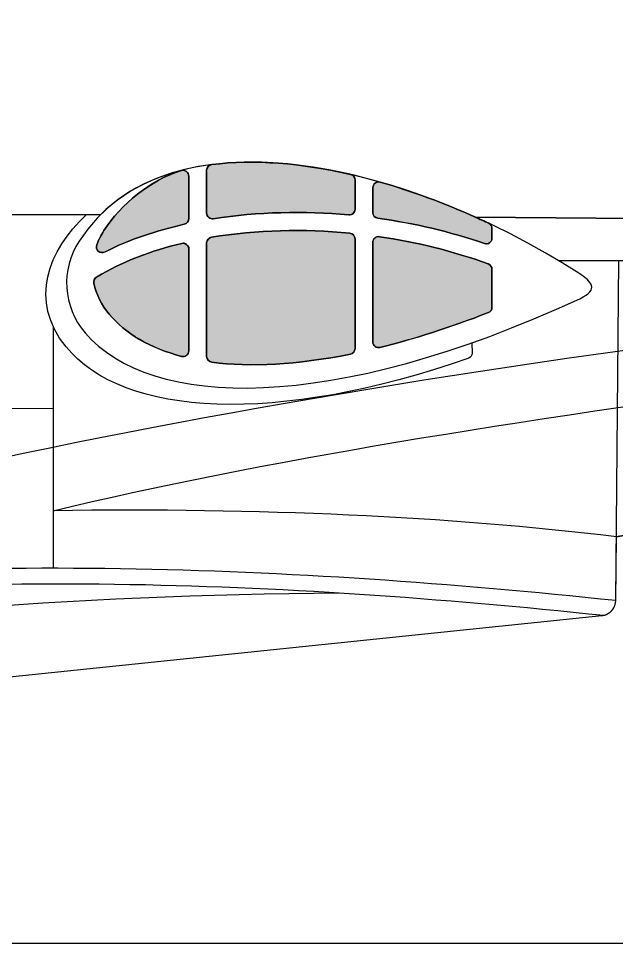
# Model space of a CAD drawing. Extents: x 65 to 351, y 40 to 244.
# Drawn here: x 141.74 to 152.96, y 197.93 to 215.28 of the extents above; entities that cross this region are included whole.
import ezdxf

# ---------------------------------------------------------------- set-up
doc = ezdxf.new("R2010")
doc.units = 0
doc.header["$MEASUREMENT"] = 0
doc.layers.add('4-VIEW', color=7, linetype='CONTINUOUS')
doc.layers.add('SOLIDS', color=7, linetype='CONTINUOUS')

msp = doc.modelspace()

# ---------------------------------------------------------------- hatches: boundary and pattern name
at = {"layer": 'SOLIDS'}
h = msp.add_hatch(color=7, dxfattribs=at)
edge = h.paths.add_edge_path()
edge.add_spline(control_points=[(145.361, 212.539), (145.307, 212.532), (145.267, 212.487), (145.267, 212.432), (145.267, 212.432), (145.267, 211.629), (145.267, 211.629), (145.267, 211.596), (145.28, 211.569), (145.305, 211.547), (145.33, 211.526), (145.359, 211.518), (145.392, 211.523), (146.228, 211.655), (147.09, 211.671), (147.933, 211.595), (147.964, 211.592), (147.992, 211.601), (148.015, 211.622), (148.038, 211.644), (148.05, 211.671), (148.05, 211.702), (148.05, 211.702), (148.05, 212.249), (148.05, 212.249), (148.05, 212.3), (148.016, 212.342), (147.967, 212.354), (147.046, 212.566), (146.155, 212.642), (145.361, 212.539)], knot_values=[0, 0, 0, 0, 1, 1, 1, 2, 2, 2, 3, 3, 3, 4, 4, 4, 5, 5, 5, 6, 6, 6, 7, 7, 7, 8, 8, 8, 9, 9, 9, 10, 10, 10, 10], degree=3, periodic=1)
h = msp.add_hatch(color=7, dxfattribs=at)
edge = h.paths.add_edge_path()
edge.add_spline(control_points=[(144.793, 212.427), (144.215, 212.251), (143.655, 211.794), (143.338, 211.3), (143.283, 211.214), (143.239, 211.124), (143.205, 211.033), (143.189, 210.99), (143.201, 210.945), (143.234, 210.915), (143.268, 210.885), (143.314, 210.879), (143.355, 210.899), (143.822, 211.136), (144.334, 211.304), (144.848, 211.42), (144.898, 211.431), (144.932, 211.474), (144.932, 211.525), (144.932, 211.525), (144.932, 212.324), (144.932, 212.324), (144.932, 212.36), (144.917, 212.39), (144.889, 212.411), (144.86, 212.432), (144.827, 212.438), (144.793, 212.427)], knot_values=[0, 0, 0, 0, 1, 1, 1, 2, 2, 2, 3, 3, 3, 4, 4, 4, 5, 5, 5, 6, 6, 6, 7, 7, 7, 8, 8, 8, 9, 9, 9, 9], degree=3, periodic=1)
h = msp.add_hatch(color=7, dxfattribs=at)
edge = h.paths.add_edge_path()
edge.add_spline(control_points=[(150.559, 211.438), (150.559, 211.438), (150.306, 211.554), (150.306, 211.554), (150.39, 211.516), (150.475, 211.478), (150.559, 211.438), (150.559, 211.438), (150.559, 211.438), (150.559, 211.438)], knot_values=[0, 0, 0, 0, 1, 1, 1, 2, 2, 2, 3, 3, 3, 3], degree=3, periodic=1)
edge = h.paths.add_edge_path()
edge.add_spline(control_points=[(148.385, 212.107), (148.385, 212.107), (148.385, 211.639), (148.385, 211.639), (148.385, 211.585), (148.425, 211.54), (148.478, 211.532), (149.157, 211.438), (149.83, 211.282), (150.477, 211.059), (150.512, 211.047), (150.546, 211.052), (150.575, 211.073), (150.604, 211.094), (150.62, 211.125), (150.62, 211.161), (150.62, 211.161), (150.62, 211.34), (150.62, 211.34), (150.62, 211.383), (150.597, 211.419), (150.559, 211.438), (150.475, 211.477), (150.39, 211.516), (150.306, 211.554), (149.717, 211.818), (149.116, 212.04), (148.522, 212.21), (148.489, 212.22), (148.456, 212.214), (148.428, 212.193), (148.4, 212.172), (148.385, 212.142), (148.385, 212.107)], knot_values=[0, 0, 0, 0, 1, 1, 1, 2, 2, 2, 3, 3, 3, 4, 4, 4, 5, 5, 5, 6, 6, 6, 7, 7, 7, 8, 8, 8, 9, 9, 9, 10, 10, 10, 11, 11, 11, 11], degree=3, periodic=1)
h = msp.add_hatch(color=7, dxfattribs=at)
edge = h.paths.add_edge_path()
edge.add_spline(control_points=[(147.952, 211.254), (147.093, 211.335), (146.209, 211.318), (145.357, 211.175), (145.305, 211.166), (145.267, 211.122), (145.267, 211.069), (145.267, 211.069), (145.267, 208.941), (145.267, 208.941), (145.267, 208.886), (145.307, 208.841), (145.361, 208.834), (146.085, 208.739), (146.96, 208.782), (147.964, 208.985), (148.014, 208.995), (148.05, 209.039), (148.05, 209.09), (148.05, 209.09), (148.05, 211.147), (148.05, 211.147), (148.05, 211.202), (148.008, 211.249), (147.952, 211.254)], knot_values=[0, 0, 0, 0, 1, 1, 1, 2, 2, 2, 3, 3, 3, 4, 4, 4, 5, 5, 5, 6, 6, 6, 7, 7, 7, 8, 8, 8, 8], degree=3, periodic=1)
h = msp.add_hatch(color=7, dxfattribs=at)
edge = h.paths.add_edge_path()
edge.add_spline(control_points=[(148.385, 211.08), (148.385, 211.08), (148.385, 209.214), (148.385, 209.214), (148.385, 209.18), (148.399, 209.151), (148.427, 209.129), (148.454, 209.108), (148.486, 209.101), (148.519, 209.109), (149.152, 209.266), (149.832, 209.483), (150.552, 209.764), (150.594, 209.781), (150.62, 209.819), (150.62, 209.864), (150.62, 209.864), (150.62, 210.574), (150.62, 210.574), (150.62, 210.62), (150.593, 210.659), (150.55, 210.675), (149.891, 210.918), (149.203, 211.085), (148.508, 211.187), (148.476, 211.191), (148.447, 211.183), (148.422, 211.162), (148.398, 211.141), (148.385, 211.113), (148.385, 211.08)], knot_values=[0, 0, 0, 0, 1, 1, 1, 2, 2, 2, 3, 3, 3, 4, 4, 4, 5, 5, 5, 6, 6, 6, 7, 7, 7, 8, 8, 8, 9, 9, 9, 10, 10, 10, 10], degree=3, periodic=1)
h = msp.add_hatch(color=7, dxfattribs=at)
edge = h.paths.add_edge_path()
edge.add_spline(control_points=[(144.799, 211.061), (144.239, 210.926), (143.684, 210.723), (143.202, 210.428), (143.162, 210.404), (143.143, 210.36), (143.152, 210.314), (143.196, 210.106), (143.292, 209.906), (143.438, 209.733), (143.745, 209.368), (144.204, 209.099), (144.797, 208.942), (144.83, 208.933), (144.863, 208.94), (144.89, 208.961), (144.917, 208.982), (144.932, 209.012), (144.932, 209.047), (144.932, 209.047), (144.932, 210.957), (144.932, 210.957), (144.932, 210.991), (144.918, 211.02), (144.891, 211.041), (144.864, 211.062), (144.832, 211.069), (144.799, 211.061)], knot_values=[0, 0, 0, 0, 1, 1, 1, 2, 2, 2, 3, 3, 3, 4, 4, 4, 5, 5, 5, 6, 6, 6, 7, 7, 7, 8, 8, 8, 9, 9, 9, 9], degree=3, periodic=1)

# ---------------------------------------------------------------- linework, layer by layer
at = {"layer": '4-VIEW', "color": 7}
for points in [[(143.274, 211.597), (140.343, 211.594), (134.36, 211.48)], [(151.863, 210.742), (163.602, 210.742)], [(142.39, 209.497), (142.39, 204.974)], [(134.299, 208.026), (142.39, 207.963)], [(181.752, 197.932), (103.375, 197.932)]]:
    msp.add_lwpolyline(points, dxfattribs=at)
for points, knots in [([(150.306, 211.554), (150.306, 211.554), (159.394, 211.475), (159.394, 211.475), (159.819, 211.471), (160.181, 211.517), (160.593, 211.624), (164.44, 212.632), (167.596, 215.116), (170.805, 219.801), (172.308, 221.997), (174.021, 224.654), (176.585, 224.48), (179.374, 224.292), (181.014, 222.161), (181.099, 219.493), (181.099, 219.493), (181.345, 211.81), (181.345, 211.81), (181.359, 211.373), (180.466, 210.832), (180.1, 210.762), (180.1, 210.762), (152.954, 205.56), (152.954, 205.56), (149.785, 205.94), (146.263, 206.101), (142.39, 206.048), (150.062, 207.899), (161.845, 209.179), (173.832, 210.43)], [0, 0, 0, 0, 1, 1, 1, 2, 2, 2, 3, 3, 3, 4, 4, 4, 5, 5, 5, 6, 6, 6, 7, 7, 7, 8, 8, 8, 9, 9, 9, 10, 10, 10, 10]), ([(152.268, 210.024), (147.592, 207.864), (144.204, 207.949), (142.986, 209.386), (142.568, 209.879), (142.524, 210.56), (142.875, 211.104), (144.497, 213.61), (148.96, 212.613), (152.248, 210.503), (152.485, 210.351), (152.644, 210.198), (152.268, 210.024), (152.268, 210.024), (152.268, 210.024), (152.268, 210.024)], [0, 0, 0, 0, 1, 1, 1, 2, 2, 2, 3, 3, 3, 4, 4, 4, 5, 5, 5, 5]), ([(145.361, 212.539), (146.155, 212.641), (147.046, 212.567), (147.966, 212.354), (148.016, 212.343), (148.05, 212.3), (148.05, 212.249), (148.05, 212.249), (148.05, 211.703), (148.05, 211.703), (148.05, 211.671), (148.038, 211.644), (148.015, 211.623), (147.992, 211.602), (147.964, 211.592), (147.933, 211.595), (147.09, 211.671), (146.228, 211.655), (145.391, 211.523), (145.359, 211.518), (145.33, 211.527), (145.305, 211.548), (145.28, 211.569), (145.267, 211.597), (145.267, 211.63), (145.267, 211.63), (145.267, 212.433), (145.267, 212.433), (145.267, 212.487), (145.307, 212.532), (145.361, 212.539), (145.361, 212.539), (145.361, 212.539), (145.361, 212.539)], [0, 0, 0, 0, 1, 1, 1, 2, 2, 2, 3, 3, 3, 4, 4, 4, 5, 5, 5, 6, 6, 6, 7, 7, 7, 8, 8, 8, 9, 9, 9, 10, 10, 10, 11, 11, 11, 11]), ([(144.932, 212.324), (144.932, 212.324), (144.932, 211.525), (144.932, 211.525), (144.932, 211.474), (144.898, 211.431), (144.848, 211.42), (144.334, 211.304), (143.822, 211.136), (143.355, 210.9), (143.314, 210.879), (143.268, 210.885), (143.234, 210.915), (143.201, 210.945), (143.189, 210.99), (143.205, 211.033), (143.238, 211.125), (143.283, 211.214), (143.338, 211.3), (143.655, 211.794), (144.215, 212.251), (144.793, 212.428), (144.827, 212.438), (144.86, 212.432), (144.888, 212.411), (144.917, 212.39), (144.932, 212.36), (144.932, 212.324), (144.932, 212.324), (144.932, 212.324), (144.932, 212.324)], [0, 0, 0, 0, 1, 1, 1, 2, 2, 2, 3, 3, 3, 4, 4, 4, 5, 5, 5, 6, 6, 6, 7, 7, 7, 8, 8, 8, 9, 9, 9, 10, 10, 10, 10]), ([(148.522, 212.211), (149.201, 212.017), (149.889, 211.754), (150.558, 211.438), (150.597, 211.42), (150.62, 211.383), (150.62, 211.341), (150.62, 211.341), (150.62, 211.161), (150.62, 211.161), (150.62, 211.125), (150.604, 211.094), (150.575, 211.073), (150.546, 211.053), (150.511, 211.047), (150.477, 211.059), (149.83, 211.283), (149.157, 211.438), (148.478, 211.533), (148.425, 211.54), (148.385, 211.585), (148.385, 211.639), (148.385, 211.639), (148.385, 212.107), (148.385, 212.107), (148.385, 212.142), (148.4, 212.172), (148.428, 212.193), (148.456, 212.214), (148.488, 212.22), (148.522, 212.211), (148.522, 212.211), (148.522, 212.211), (148.522, 212.211)], [0, 0, 0, 0, 1, 1, 1, 2, 2, 2, 3, 3, 3, 4, 4, 4, 5, 5, 5, 6, 6, 6, 7, 7, 7, 8, 8, 8, 9, 9, 9, 10, 10, 10, 11, 11, 11, 11]), ([(150.24, 209.196), (150.24, 209.196), (150.248, 209.001), (150.248, 209.001), (150.249, 208.96), (150.225, 208.925), (150.187, 208.911), (146.586, 207.643), (143.696, 207.806), (142.629, 209.121), (141.922, 209.99), (142.297, 210.934), (143.009, 211.597)], [0, 0, 0, 0, 1, 1, 1, 2, 2, 2, 3, 3, 3, 4, 4, 4, 4]), ([(148.05, 211.147), (148.05, 211.147), (148.05, 209.091), (148.05, 209.091), (148.05, 209.039), (148.014, 208.995), (147.964, 208.985), (146.96, 208.783), (146.085, 208.74), (145.361, 208.834), (145.307, 208.841), (145.267, 208.886), (145.267, 208.941), (145.267, 208.941), (145.267, 211.069), (145.267, 211.069), (145.267, 211.122), (145.305, 211.166), (145.357, 211.176), (146.209, 211.318), (147.093, 211.336), (147.952, 211.254), (148.008, 211.249), (148.05, 211.203), (148.05, 211.147), (148.05, 211.147), (148.05, 211.147), (148.05, 211.147)], [0, 0, 0, 0, 1, 1, 1, 2, 2, 2, 3, 3, 3, 4, 4, 4, 5, 5, 5, 6, 6, 6, 7, 7, 7, 8, 8, 8, 9, 9, 9, 9]), ([(150.62, 210.574), (150.62, 210.574), (150.62, 209.865), (150.62, 209.865), (150.62, 209.819), (150.594, 209.781), (150.552, 209.764), (149.831, 209.483), (149.152, 209.267), (148.519, 209.11), (148.486, 209.102), (148.453, 209.109), (148.426, 209.13), (148.399, 209.151), (148.385, 209.18), (148.385, 209.214), (148.385, 209.214), (148.385, 211.081), (148.385, 211.081), (148.385, 211.113), (148.398, 211.141), (148.422, 211.162), (148.447, 211.183), (148.476, 211.192), (148.508, 211.187), (149.203, 211.085), (149.891, 210.918), (150.55, 210.675), (150.593, 210.659), (150.62, 210.62), (150.62, 210.574), (150.62, 210.574), (150.62, 210.574), (150.62, 210.574)], [0, 0, 0, 0, 1, 1, 1, 2, 2, 2, 3, 3, 3, 4, 4, 4, 5, 5, 5, 6, 6, 6, 7, 7, 7, 8, 8, 8, 9, 9, 9, 10, 10, 10, 11, 11, 11, 11]), ([(144.932, 210.957), (144.932, 210.957), (144.932, 209.047), (144.932, 209.047), (144.932, 209.012), (144.917, 208.983), (144.89, 208.962), (144.863, 208.941), (144.83, 208.934), (144.797, 208.943), (144.203, 209.099), (143.745, 209.368), (143.438, 209.733), (143.292, 209.907), (143.196, 210.107), (143.152, 210.314), (143.143, 210.36), (143.162, 210.405), (143.201, 210.429), (143.684, 210.723), (144.239, 210.926), (144.799, 211.062), (144.832, 211.07), (144.864, 211.063), (144.891, 211.042), (144.918, 211.021), (144.932, 210.991), (144.932, 210.957), (144.932, 210.957), (144.932, 210.957), (144.932, 210.957)], [0, 0, 0, 0, 1, 1, 1, 2, 2, 2, 3, 3, 3, 4, 4, 4, 5, 5, 5, 6, 6, 6, 7, 7, 7, 8, 8, 8, 9, 9, 9, 10, 10, 10, 10]), ([(134.076, 202.158), (134.076, 202.158), (152.681, 204.081), (152.681, 204.081), (152.83, 204.096), (152.942, 204.219), (152.943, 204.368), (152.943, 204.368), (153.001, 210.742), (153.001, 210.742)], [0, 0, 0, 0, 1, 1, 1, 2, 2, 2, 3, 3, 3, 3]), ([(167.118, 210.465), (155.223, 209.737), (142.361, 207.624), (134.867, 205.4), (134.707, 205.352), (134.565, 205.331), (134.399, 205.329), (134.399, 205.329), (133.16, 205.316), (133.16, 205.316)], [0, 0, 0, 0, 1, 1, 1, 2, 2, 2, 3, 3, 3, 3])]:
    msp.add_open_spline(points, degree=3, knots=knots, dxfattribs=at)
for points in [[(134.076, 204.504), (140.583, 205.269), (146.815, 205.012), (152.943, 204.368)], [(134.076, 204.199), (140.583, 204.964), (146.591, 204.731), (152.718, 204.087)], [(134.076, 203.366), (137.715, 204.083), (142.78, 204.47), (147.74, 204.509)]]:
    msp.add_open_spline(points, degree=3, dxfattribs=at)
at = {"layer": 'SOLIDS'}
for points, knots in [([(121.557, 211.777), (121.561, 211.777), (121.565, 211.777), (121.569, 211.777), (123.314, 211.776), (123.751, 212.749), (124.096, 214.235), (123.902, 214.236), (123.708, 214.238), (123.513, 214.24), (123.513, 214.24), (123.512, 214.091), (123.512, 214.091), (123.508, 213.696), (123.185, 213.376), (122.79, 213.376), (122.79, 213.376), (121.725, 213.376), (121.725, 213.376), (121.725, 213.376), (121.516, 213.376), (121.516, 213.376), (121.119, 213.376), (120.795, 213.701), (120.795, 214.098), (120.795, 214.098), (120.795, 214.3), (120.795, 214.3), (120.153, 214.321), (119.513, 214.348), (118.877, 214.382), (118.706, 214.391), (118.535, 214.4), (118.364, 214.41), (117.909, 214.436), (117.536, 214.812), (117.538, 215.269), (117.538, 215.269), (117.546, 217.154), (117.546, 217.154), (117.546, 217.154), (117.272, 217.154), (117.272, 217.154), (117.272, 217.095), (117.224, 217.048), (117.165, 217.048), (117.165, 217.048), (117.111, 217.048), (117.111, 217.048), (117.169, 216.017), (116.977, 214.539), (116.798, 213.476), (116.795, 213.455), (116.738, 213.455), (116.737, 213.475), (116.643, 214.525), (116.479, 215.804), (116.611, 217.048), (116.553, 217.048), (116.505, 217.095), (116.505, 217.154), (116.505, 217.154), (116.505, 217.175), (116.505, 217.175), (116.505, 217.175), (115.821, 217.175), (115.821, 217.175), (115.487, 217.175), (115.491, 217.718), (115.821, 217.718), (115.821, 217.718), (116.505, 217.718), (116.505, 217.718), (116.505, 217.718), (116.505, 217.738), (116.505, 217.738), (116.505, 217.797), (116.553, 217.845), (116.611, 217.845), (116.611, 217.845), (116.695, 217.845), (116.695, 217.845), (116.645, 220.163), (117.005, 222.34), (117.168, 224.296), (117.171, 224.334), (117.227, 224.333), (117.229, 224.296), (117.338, 222.315), (117.245, 219.766), (117.119, 217.845), (117.119, 217.845), (117.165, 217.845), (117.165, 217.845), (117.224, 217.845), (117.272, 217.797), (117.272, 217.738), (117.272, 217.738), (117.548, 217.738), (117.548, 217.738), (117.548, 217.738), (117.554, 219.049), (117.554, 219.049), (117.555, 219.523), (117.94, 219.909), (118.413, 219.909), (118.607, 219.909), (118.803, 219.909), (118.998, 219.907), (119.642, 219.903), (120.29, 219.889), (120.926, 219.865), (121.242, 219.853), (121.555, 219.839), (121.863, 219.822), (122.503, 219.786), (123.124, 219.739), (123.707, 219.678), (124.479, 219.598), (125.186, 219.495), (125.791, 219.365), (126.241, 219.268), (126.634, 219.156), (126.956, 219.028), (127.842, 219.137), (128.853, 219.013), (129.553, 218.937), (132.36, 218.635), (134.824, 217.911), (137.298, 217.013), (137.375, 216.985), (137.406, 216.915), (137.398, 216.85), (137.396, 216.835), (137.393, 216.821), (137.387, 216.807), (137.659, 216.781), (137.887, 216.784), (138.132, 216.641), (138.132, 216.641), (140.458, 215.289), (140.458, 215.289), (140.458, 215.289), (141.482, 214.694), (141.482, 214.694), (141.551, 214.653), (141.521, 214.547), (141.441, 214.55), (140.182, 214.594), (138.884, 214.628), (137.58, 214.668), (136.298, 213.206), (138.312, 211.618), (140.883, 211.595), (140.883, 211.595), (141.012, 211.595), (141.012, 211.595), (141.019, 211.595), (141.027, 211.595), (141.034, 211.595), (141.034, 211.595), (143.009, 211.597), (143.009, 211.597), (143.009, 211.597), (143.274, 211.597), (143.274, 211.597), (143.813, 212.134), (144.534, 212.433), (145.361, 212.539), (146.155, 212.642), (147.046, 212.566), (147.967, 212.354), (148.151, 212.312), (148.336, 212.264), (148.522, 212.21), (149.116, 212.041), (149.717, 211.819), (150.306, 211.554), (150.306, 211.554), (159.394, 211.475), (159.394, 211.475), (159.561, 211.473), (159.719, 211.479), (159.875, 211.494), (160.113, 211.516), (160.344, 211.559), (160.593, 211.624), (160.787, 211.675), (160.98, 211.73), (161.172, 211.788), (161.813, 211.985), (162.436, 212.225), (163.043, 212.512), (163.766, 212.855), (164.468, 213.264), (165.154, 213.745), (165.96, 214.311), (166.744, 214.977), (167.517, 215.753), (168.626, 216.866), (169.712, 218.206), (170.805, 219.801), (171.791, 221.24), (172.866, 222.878), (174.213, 223.787), (174.729, 224.135), (175.285, 224.376), (175.89, 224.457), (176.115, 224.488), (176.346, 224.496), (176.585, 224.48), (179.033, 224.314), (180.596, 222.653), (180.999, 220.445), (181.055, 220.137), (181.089, 219.819), (181.099, 219.493), (181.099, 219.493), (181.275, 213.95), (181.275, 213.95), (181.275, 213.95), (181.345, 211.81), (181.345, 211.81), (181.348, 211.695), (181.29, 211.573), (181.195, 211.455), (180.927, 211.121), (180.37, 210.813), (180.1, 210.761), (180.1, 210.761), (173.809, 209.556), (173.809, 209.556), (173.809, 209.556), (162.715, 207.431), (162.715, 207.431), (162.715, 207.431), (159.457, 206.806), (159.457, 206.806), (159.457, 206.806), (152.954, 205.56), (152.954, 205.56), (152.954, 205.56), (152.943, 204.368), (152.943, 204.368), (152.942, 204.232), (152.848, 204.117), (152.719, 204.087), (152.706, 204.084), (152.694, 204.082), (152.681, 204.081), (152.681, 204.081), (134.076, 202.158), (134.076, 202.158), (134.076, 202.158), (134.076, 201.819), (134.076, 201.819), (134.076, 201.742), (134.014, 201.68), (133.938, 201.68), (133.938, 201.68), (133.324, 201.68), (133.324, 201.68), (133.324, 201.676), (133.324, 201.672), (133.324, 201.668), (133.324, 200.401), (132.296, 199.373), (131.029, 199.373), (129.761, 199.373), (128.733, 200.401), (128.733, 201.668), (128.733, 201.736), (128.736, 201.803), (128.742, 201.869), (124.362, 201.926), (119.986, 202.026), (115.621, 202.232), (115.621, 202.232), (115.624, 202.069), (115.624, 202.069), (115.625, 202.004), (115.571, 201.954), (115.506, 201.959), (114.55, 202.043), (113.322, 202.125), (112.131, 202.248), (112.166, 202.212), (112.201, 202.175), (112.218, 202.158), (112.502, 201.877), (112.677, 201.488), (112.677, 201.058), (112.677, 200.202), (111.984, 199.509), (111.128, 199.509), (110.273, 199.509), (109.58, 200.202), (109.58, 201.058), (109.58, 201.608), (109.867, 202.091), (110.3, 202.366), (110.336, 202.389), (110.405, 202.429), (110.461, 202.46), (110.043, 202.526), (109.652, 202.602), (109.307, 202.69), (109.243, 202.706), (109.18, 202.723), (109.119, 202.74), (106.751, 203.405), (105.295, 204.382), (104.229, 206.227), (104.194, 206.287), (104.235, 206.363), (104.305, 206.365), (104.32, 206.366), (104.334, 206.366), (104.349, 206.367), (104.349, 206.367), (104.258, 206.531), (104.258, 206.531), (104.213, 206.529), (104.168, 206.527), (104.123, 206.525), (104.086, 206.524), (104.054, 206.542), (104.037, 206.575), (103.847, 206.939), (103.667, 207.34), (103.496, 207.777), (103.44, 207.919), (103.49, 208.077), (103.617, 208.162), (104.003, 208.421), (104.424, 208.662), (104.878, 208.885), (105.369, 209.126), (105.179, 210.396), (105.719, 210.399), (105.719, 210.399), (107.457, 210.409), (107.457, 210.409), (107.457, 210.409), (108.651, 210.416), (108.651, 210.416), (108.651, 210.416), (110.708, 210.429), (110.708, 210.429), (110.704, 210.528), (110.741, 210.628), (110.819, 210.702), (110.819, 210.702), (111.898, 211.718), (111.898, 211.718), (111.93, 211.749), (111.965, 211.772), (112.003, 211.788), (112.046, 211.806), (112.092, 211.815), (112.141, 211.815), (112.141, 211.815), (115.667, 211.801), (115.667, 211.801), (115.667, 211.801), (117.951, 211.792), (117.951, 211.792), (117.951, 211.792), (121.557, 211.777), (121.557, 211.777)], [0, 0, 0, 0, 1, 1, 1, 2, 2, 2, 3, 3, 3, 4, 4, 4, 5, 5, 5, 6, 6, 6, 7, 7, 7, 8, 8, 8, 9, 9, 9, 10, 10, 10, 11, 11, 11, 12, 12, 12, 13, 13, 13, 14, 14, 14, 15, 15, 15, 16, 16, 16, 17, 17, 17, 18, 18, 18, 19, 19, 19, 20, 20, 20, 21, 21, 21, 22, 22, 22, 23, 23, 23, 24, 24, 24, 25, 25, 25, 26, 26, 26, 27, 27, 27, 28, 28, 28, 29, 29, 29, 30, 30, 30, 31, 31, 31, 32, 32, 32, 33, 33, 33, 34, 34, 34, 35, 35, 35, 36, 36, 36, 37, 37, 37, 38, 38, 38, 39, 39, 39, 40, 40, 40, 41, 41, 41, 42, 42, 42, 43, 43, 43, 44, 44, 44, 45, 45, 45, 46, 46, 46, 47, 47, 47, 48, 48, 48, 49, 49, 49, 50, 50, 50, 51, 51, 51, 52, 52, 52, 53, 53, 53, 54, 54, 54, 55, 55, 55, 56, 56, 56, 57, 57, 57, 58, 58, 58, 59, 59, 59, 60, 60, 60, 61, 61, 61, 62, 62, 62, 63, 63, 63, 64, 64, 64, 65, 65, 65, 66, 66, 66, 67, 67, 67, 68, 68, 68, 69, 69, 69, 70, 70, 70, 71, 71, 71, 72, 72, 72, 73, 73, 73, 74, 74, 74, 75, 75, 75, 76, 76, 76, 77, 77, 77, 78, 78, 78, 79, 79, 79, 80, 80, 80, 81, 81, 81, 82, 82, 82, 83, 83, 83, 84, 84, 84, 85, 85, 85, 86, 86, 86, 87, 87, 87, 88, 88, 88, 89, 89, 89, 90, 90, 90, 91, 91, 91, 92, 92, 92, 93, 93, 93, 94, 94, 94, 95, 95, 95, 96, 96, 96, 97, 97, 97, 98, 98, 98, 99, 99, 99, 100, 100, 100, 101, 101, 101, 102, 102, 102, 103, 103, 103, 104, 104, 104, 105, 105, 105, 106, 106, 106, 107, 107, 107, 108, 108, 108, 109, 109, 109, 110, 110, 110, 111, 111, 111, 112, 112, 112, 113, 113, 113, 114, 114, 114, 115, 115, 115, 116, 116, 116, 117, 117, 117, 118, 118, 118, 119, 119, 119, 120, 120, 120, 121, 121, 121, 122, 122, 122, 123, 123, 123, 123]), ([(145.361, 212.539), (145.307, 212.532), (145.267, 212.487), (145.267, 212.432), (145.267, 212.432), (145.267, 211.629), (145.267, 211.629), (145.267, 211.596), (145.28, 211.569), (145.305, 211.547), (145.33, 211.526), (145.359, 211.518), (145.392, 211.523), (146.228, 211.655), (147.09, 211.671), (147.933, 211.595), (147.964, 211.592), (147.992, 211.601), (148.015, 211.622), (148.038, 211.644), (148.05, 211.671), (148.05, 211.702), (148.05, 211.702), (148.05, 212.249), (148.05, 212.249), (148.05, 212.3), (148.016, 212.342), (147.967, 212.354), (147.046, 212.566), (146.155, 212.642), (145.361, 212.539)], [0, 0, 0, 0, 1, 1, 1, 2, 2, 2, 3, 3, 3, 4, 4, 4, 5, 5, 5, 6, 6, 6, 7, 7, 7, 8, 8, 8, 9, 9, 9, 10, 10, 10, 10]), ([(144.793, 212.427), (144.215, 212.251), (143.655, 211.794), (143.338, 211.3), (143.283, 211.214), (143.239, 211.124), (143.205, 211.033), (143.189, 210.99), (143.201, 210.945), (143.234, 210.915), (143.268, 210.885), (143.314, 210.879), (143.355, 210.899), (143.822, 211.136), (144.334, 211.304), (144.848, 211.42), (144.898, 211.431), (144.932, 211.474), (144.932, 211.525), (144.932, 211.525), (144.932, 212.324), (144.932, 212.324), (144.932, 212.36), (144.917, 212.39), (144.889, 212.411), (144.86, 212.432), (144.827, 212.438), (144.793, 212.427)], [0, 0, 0, 0, 1, 1, 1, 2, 2, 2, 3, 3, 3, 4, 4, 4, 5, 5, 5, 6, 6, 6, 7, 7, 7, 8, 8, 8, 9, 9, 9, 9]), ([(148.385, 212.107), (148.385, 212.107), (148.385, 211.639), (148.385, 211.639), (148.385, 211.585), (148.425, 211.54), (148.478, 211.532), (149.157, 211.438), (149.83, 211.282), (150.477, 211.059), (150.512, 211.047), (150.546, 211.052), (150.575, 211.073), (150.604, 211.094), (150.62, 211.125), (150.62, 211.161), (150.62, 211.161), (150.62, 211.34), (150.62, 211.34), (150.62, 211.383), (150.597, 211.419), (150.559, 211.438), (150.475, 211.477), (150.39, 211.516), (150.306, 211.554), (149.717, 211.818), (149.116, 212.04), (148.522, 212.21), (148.489, 212.22), (148.456, 212.214), (148.428, 212.193), (148.4, 212.172), (148.385, 212.142), (148.385, 212.107)], [0, 0, 0, 0, 1, 1, 1, 2, 2, 2, 3, 3, 3, 4, 4, 4, 5, 5, 5, 6, 6, 6, 7, 7, 7, 8, 8, 8, 9, 9, 9, 10, 10, 10, 11, 11, 11, 11]), ([(150.559, 211.438), (150.559, 211.438), (150.306, 211.554), (150.306, 211.554), (150.39, 211.516), (150.475, 211.478), (150.559, 211.438), (150.559, 211.438), (150.559, 211.438), (150.559, 211.438)], [0, 0, 0, 0, 1, 1, 1, 2, 2, 2, 3, 3, 3, 3]), ([(147.952, 211.254), (147.093, 211.335), (146.209, 211.318), (145.357, 211.175), (145.305, 211.166), (145.267, 211.122), (145.267, 211.069), (145.267, 211.069), (145.267, 208.941), (145.267, 208.941), (145.267, 208.886), (145.307, 208.841), (145.361, 208.834), (146.085, 208.739), (146.96, 208.782), (147.964, 208.985), (148.014, 208.995), (148.05, 209.039), (148.05, 209.09), (148.05, 209.09), (148.05, 211.147), (148.05, 211.147), (148.05, 211.202), (148.008, 211.249), (147.952, 211.254)], [0, 0, 0, 0, 1, 1, 1, 2, 2, 2, 3, 3, 3, 4, 4, 4, 5, 5, 5, 6, 6, 6, 7, 7, 7, 8, 8, 8, 8]), ([(148.385, 211.08), (148.385, 211.08), (148.385, 209.214), (148.385, 209.214), (148.385, 209.18), (148.399, 209.151), (148.427, 209.129), (148.454, 209.108), (148.486, 209.101), (148.519, 209.109), (149.152, 209.266), (149.832, 209.483), (150.552, 209.764), (150.594, 209.781), (150.62, 209.819), (150.62, 209.864), (150.62, 209.864), (150.62, 210.574), (150.62, 210.574), (150.62, 210.62), (150.593, 210.659), (150.55, 210.675), (149.891, 210.918), (149.203, 211.085), (148.508, 211.187), (148.476, 211.191), (148.447, 211.183), (148.422, 211.162), (148.398, 211.141), (148.385, 211.113), (148.385, 211.08)], [0, 0, 0, 0, 1, 1, 1, 2, 2, 2, 3, 3, 3, 4, 4, 4, 5, 5, 5, 6, 6, 6, 7, 7, 7, 8, 8, 8, 9, 9, 9, 10, 10, 10, 10]), ([(144.799, 211.061), (144.239, 210.926), (143.684, 210.723), (143.202, 210.428), (143.162, 210.404), (143.143, 210.36), (143.152, 210.314), (143.196, 210.106), (143.292, 209.906), (143.438, 209.733), (143.745, 209.368), (144.204, 209.099), (144.797, 208.942), (144.83, 208.933), (144.863, 208.94), (144.89, 208.961), (144.917, 208.982), (144.932, 209.012), (144.932, 209.047), (144.932, 209.047), (144.932, 210.957), (144.932, 210.957), (144.932, 210.991), (144.918, 211.02), (144.891, 211.041), (144.864, 211.062), (144.832, 211.069), (144.799, 211.061)], [0, 0, 0, 0, 1, 1, 1, 2, 2, 2, 3, 3, 3, 4, 4, 4, 5, 5, 5, 6, 6, 6, 7, 7, 7, 8, 8, 8, 9, 9, 9, 9])]:
    msp.add_open_spline(points, degree=3, knots=knots, dxfattribs=at)

doc.saveas('drawing.dxf')
